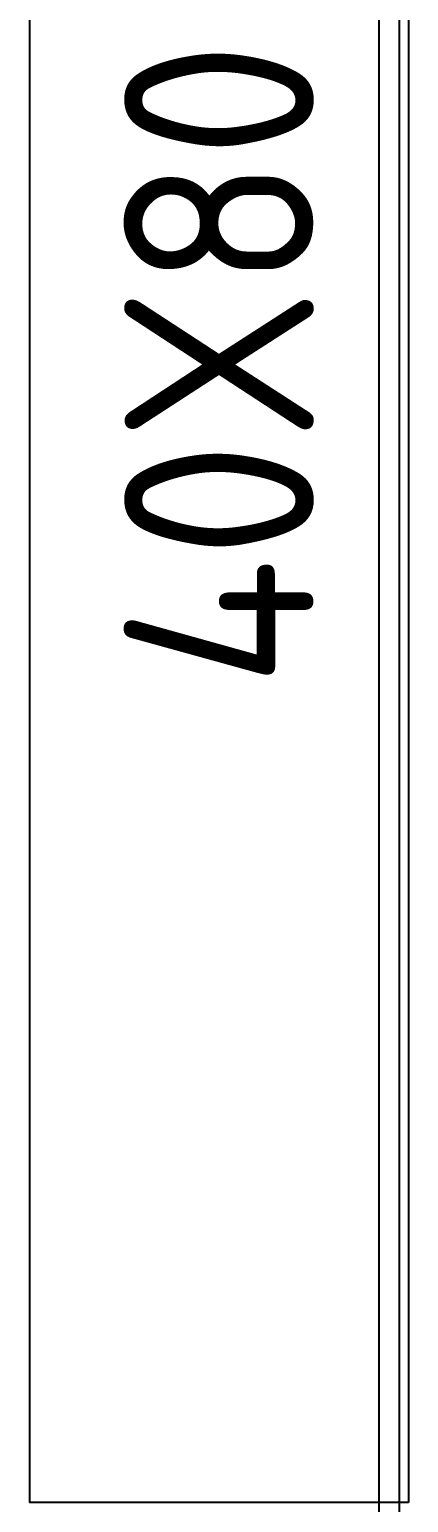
# Model space of a CAD drawing. Header units: millimetres. Extents: x 37984 to 70752, y 14140 to 37584.
# Drawn here: x 39524.2 to 39564.2, y 31959.4 to 32114.7 of the extents above; entities that cross this region are included whole.
import ezdxf

# ---------------------------------------------------------------- set-up
doc = ezdxf.new("R2010")
doc.units = ezdxf.units.MM
doc.layers.add('! NO PLOT !', color=7, linetype='Continuous', true_color=0xff75dd, plot=False)
doc.layers.add('000-PI-Oprema', color=30, linetype='Continuous', lineweight=5)
doc.layers.add('002-PI-Kabelska kanalica', color=150, linetype='Continuous')
doc.styles.add('PI0', font='isocpeur.ttf', dxfattribs={"width": 0.9})

# ---------------------------------------------------------------- blocks, each defined once
blk = doc.blocks.new('8606.000_montažna')
at = {"layer": '! NO PLOT !'}
blk.add_line((51182.3949188393, 38449.41793064828), (51182.3949188393, 36559.41793064828), dxfattribs=at)
blk = doc.blocks.new('*U528')
at = {"layer": '002-PI-Kabelska kanalica'}
for p, q in [((-20, 120), (20, 120)), ((-20, -100), (-20, 120)), ((20, -100), (20, 120))]:
    blk.add_line(p, q, dxfattribs=at)
blk = doc.blocks.new('spojnica')
at = {"layer": '! NO PLOT !', "transparency": 33554687}
blk.add_line((44763.49460897768, 28809.40366254245), (44763.49460897768, 26919.40366254245), dxfattribs=at)

msp = doc.modelspace()

# ---------------------------------------------------------------- block references
at = {"rotation": 180}
msp.add_blockref('*U528', (39544.17161503615, 32079.40366254247), dxfattribs=at)
at = {"layer": '000-PI-Oprema'}
for name, p in [('8606.000_montažna', (-11619.22330413551, -5740.014268105828)), ('spojnica', (-5202.464377625314, 3900.000000000004))]:
    msp.add_blockref(name, p, dxfattribs=at)

# ---------------------------------------------------------------- texts
at = {"insert": (39544.17161503615, 32079.40366254247), "char_height": 20, "width": 16.78720567890559, "attachment_point": 5, "rotation": 90, "style": 'PI0'}
msp.add_mtext('{\\fISOCPEUR|b0|i0|c238|p34;4}0X{\\fISOCPEUR|b0|i0|c238|p34;8}0', dxfattribs=at)

doc.saveas('drawing.dxf')
